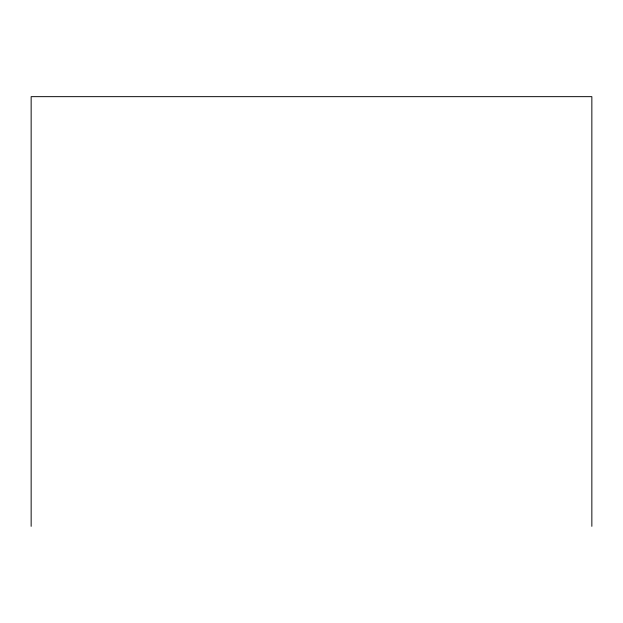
<?xml version="1.0" encoding="UTF-8"?>
<svg xmlns="http://www.w3.org/2000/svg" width="623" height="623" viewBox="0 0 623 623"><rect width="100%" height="100%" fill="white"/><g stroke="black" fill="none" stroke-linecap="round" stroke-linejoin="round"><path stroke-width="0.93" d="M591.85 526.342L591.85 96.658L31.15 96.658L31.15 526.342"/></g></svg>
